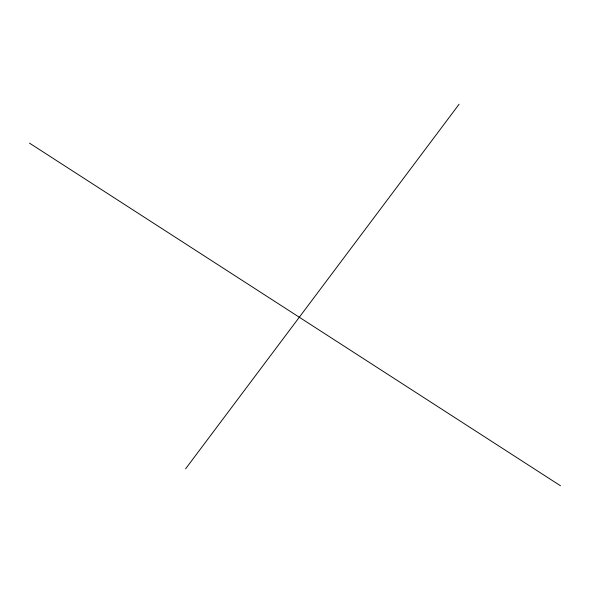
<?xml version="1.0" encoding="UTF-8"?>
<svg xmlns="http://www.w3.org/2000/svg" width="590" height="590" viewBox="0 0 590 590"><rect width="100%" height="100%" fill="white"/><g stroke="black" fill="none" stroke-linecap="round" stroke-linejoin="round"><path stroke-width="0.89" d="M185.584 468.829L459.116 104.216M29.5 143.134L560.5 485.784"/></g></svg>
